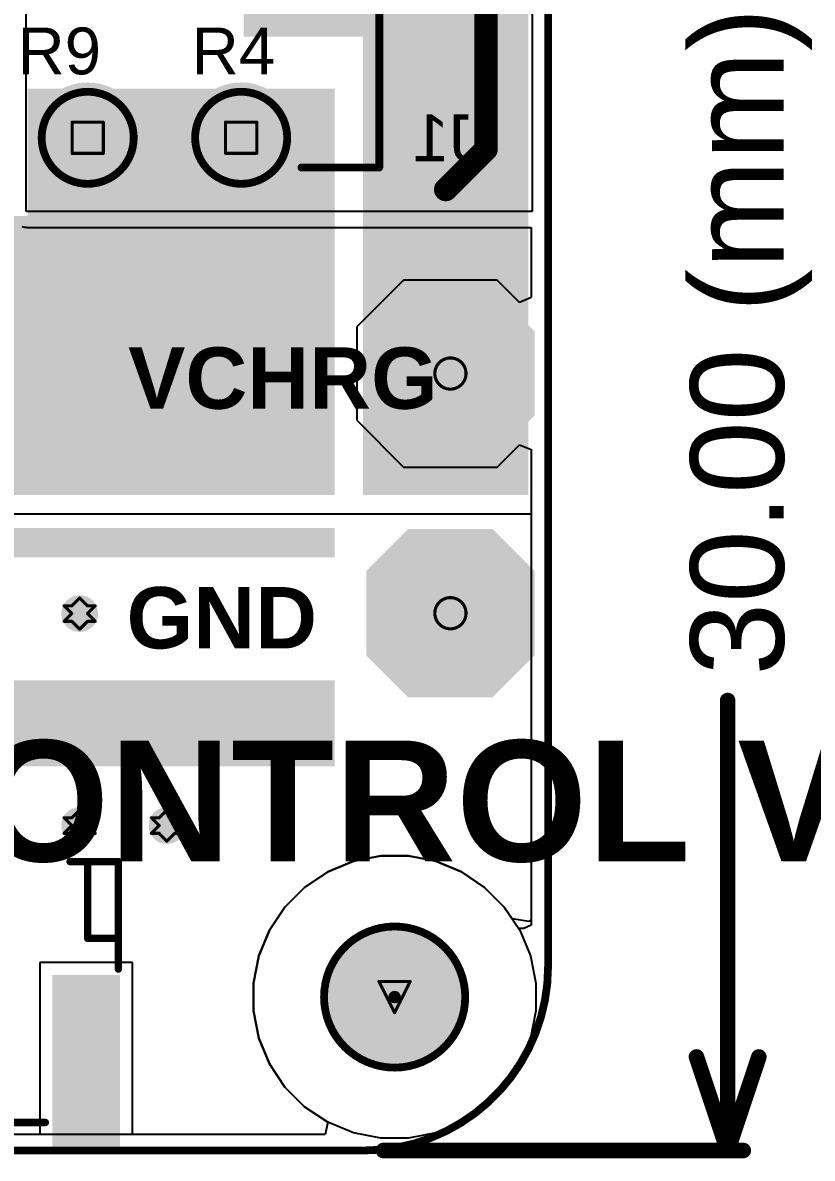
# Model space of a CAD drawing. Header units: inches. Extents: x -3 to 331, y -3 to 61.
# Drawn here: x 13.94 to 26.8, y -2.63 to 15.88 of the extents above; entities that cross this region are included whole.
import ezdxf

# ---------------------------------------------------------------- set-up
doc = ezdxf.new("R2010")
doc.units = ezdxf.units.IN
for name, color, linetype in [('Board Outline', 216, 'Continuous'), ('Bottom Layer', 5, 'Continuous'), ('Bottom Overlay', 54, 'Continuous'), ('Bottom Paste', 16, 'Continuous'), ('Bottom Solder', 6, 'Continuous'), ('Dimension', 6, 'Continuous'), ('Drill Drawing', 1, 'Continuous'), ('Multi-Layer', 9, 'Continuous'), ('Pad Holes', 156, 'Continuous'), ('Top Layer', 1, 'Continuous'), ('Top Overlay', 2, 'Continuous'), ('Top Solder', 216, 'Continuous'), ('Via Holes', 16, 'Continuous')]:
    doc.layers.add(name, color=color, linetype=linetype)
doc.styles.add('Arial', font='', dxfattribs={"height": 0.2})
doc.styles.add('Arial_Bold', font='', dxfattribs={"height": 0.2})
doc.styles.get('Arial').set_extended_font_data('Arial')
doc.styles.get('Arial_Bold').set_extended_font_data('Arial', bold=True)

msp = doc.modelspace()

# ---------------------------------------------------------------- hatches: boundary and pattern name
at = {"layer": 'Bottom Layer'}
h = msp.add_hatch(color=5, dxfattribs=at)
edge = h.paths.add_edge_path()
edge.add_arc((15, 14), 0.8, 0, 360)
h = msp.add_hatch(color=5, dxfattribs=at)
edge = h.paths.add_edge_path()
edge.add_arc((17.5, 14), 0.8, 0, 360)
for points in [[(21.544, 11.429), (20.274, 11.429), (19.639, 10.794), (19.639, 9.524), (20.274, 8.889), (21.544, 8.889), (22.179, 9.524), (22.179, 10.794)], [(21.544, 7.524), (20.274, 7.524), (19.639, 6.889), (19.639, 5.619), (20.274, 4.984), (21.544, 4.984), (22.179, 5.619), (22.179, 6.889)], [(15.475, -2.393), (14.475, -2.393), (14.475, 0.307), (15.475, 0.307)]]:
    msp.add_hatch(color=5, dxfattribs=at).paths.add_polyline_path(points)
h = msp.add_hatch(color=5, dxfattribs=at)
edge = h.paths.add_edge_path()
edge.add_arc((14.869, 6.248), 0.3, 0, 360)
h = msp.add_hatch(color=5, dxfattribs=at)
edge = h.paths.add_edge_path()
edge.add_arc((14.869, 2.794), 0.3, 0, 360)
h = msp.add_hatch(color=5, dxfattribs=at)
edge = h.paths.add_edge_path()
edge.add_arc((16.291, 2.794), 0.3, 0, 360)
at = {"layer": 'Bottom Paste'}
msp.add_hatch(color=16, dxfattribs=at).paths.add_polyline_path([(15.475, -2.393), (14.475, -2.393), (14.475, 0.307), (15.475, 0.307)])
at = {"layer": 'Bottom Solder'}
h = msp.add_hatch(color=6, dxfattribs=at)
edge = h.paths.add_edge_path()
edge.add_arc((15, 14), 0.902, 0, 360)
h = msp.add_hatch(color=6, dxfattribs=at)
edge = h.paths.add_edge_path()
edge.add_arc((17.5, 14), 0.902, 0, 360)
for points in [[(21.595, 11.531), (20.223, 11.531), (19.537, 10.845), (19.537, 9.473), (20.223, 8.787), (21.595, 8.787), (22.281, 9.473), (22.281, 10.845)], [(21.595, 7.626), (20.223, 7.626), (19.537, 6.94), (19.537, 5.568), (20.223, 4.882), (21.595, 4.882), (22.281, 5.568), (22.281, 6.94)], [(15.525, -2.444), (14.424, -2.444), (14.424, 0.358), (15.525, 0.358)]]:
    msp.add_hatch(color=6, dxfattribs=at).paths.add_polyline_path(points)
h = msp.add_hatch(color=6, dxfattribs=at)
edge = h.paths.add_edge_path()
edge.add_arc((20, 0), 0.102, 0, 360)
at = {"layer": 'Multi-Layer'}
h = msp.add_hatch(color=9, dxfattribs=at)
edge = h.paths.add_edge_path()
edge.add_arc((15, 14), 0.8, 0, 360)
h = msp.add_hatch(color=9, dxfattribs=at)
edge = h.paths.add_edge_path()
edge.add_arc((17.5, 14), 0.8, 0, 360)
for points in [[(21.544, 11.429), (20.274, 11.429), (19.639, 10.794), (19.639, 9.524), (20.274, 8.889), (21.544, 8.889), (22.179, 9.524), (22.179, 10.794)], [(21.544, 7.524), (20.274, 7.524), (19.639, 6.889), (19.639, 5.619), (20.274, 4.984), (21.544, 4.984), (22.179, 5.619), (22.179, 6.889)]]:
    msp.add_hatch(color=9, dxfattribs=at).paths.add_polyline_path(points)
at = {"layer": 'Pad Holes'}
h = msp.add_hatch(color=7, dxfattribs=at)
edge = h.paths.add_edge_path()
edge.add_arc((15, 14), 0.5, 0, 360)
h = msp.add_hatch(color=7, dxfattribs=at)
edge = h.paths.add_edge_path()
edge.add_arc((17.5, 14), 0.5, 0, 360)
h = msp.add_hatch(color=7, dxfattribs=at)
edge = h.paths.add_edge_path()
edge.add_arc((20.909, 10.159), 0.508, 0, 360)
h = msp.add_hatch(color=7, dxfattribs=at)
edge = h.paths.add_edge_path()
edge.add_arc((20.909, 6.254), 0.508, 0, 360)
h = msp.add_hatch(color=7, dxfattribs=at)
edge = h.paths.add_edge_path()
edge.add_arc((20, 0), 1.15, 0, 360)
at = {"layer": 'Top Layer'}
for points in [[(17.541, 15.646), (22.179, 15.646), (22.179, 20.353), (17.541, 20.353)], [(19.486, 8.179), (22.179, 8.179), (22.179, 17.931), (19.486, 17.931)], [(14.022, 8.179), (19.025, 8.179), (19.025, 14.8), (14.022, 14.8)], [(-2.235, 8.179), (19.025, 8.179), (19.025, 12.725), (-2.235, 12.725)], [(21.544, 11.429), (20.274, 11.429), (19.639, 10.794), (19.639, 9.524), (20.274, 8.889), (21.544, 8.889), (22.179, 9.524), (22.179, 10.794)], [(21.544, 7.524), (20.274, 7.524), (19.639, 6.889), (19.639, 5.619), (20.274, 4.984), (21.544, 4.984), (22.179, 5.619), (22.179, 6.889)]]:
    msp.add_hatch(color=1, dxfattribs=at).paths.add_polyline_path(points)
h = msp.add_hatch(color=1, dxfattribs=at)
edge = h.paths.add_edge_path()
edge.add_arc((15, 14), 0.8, 0, 360)
h = msp.add_hatch(color=1, dxfattribs=at)
edge = h.paths.add_edge_path()
edge.add_arc((17.5, 14), 0.8, 0, 360)
h = msp.add_hatch(color=1, dxfattribs=at)
edge = h.paths.add_edge_path()
edge.add_arc((14.869, 6.248), 0.3, 0, 360)
h = msp.add_hatch(color=1, dxfattribs=at)
edge = h.paths.add_edge_path()
edge.add_arc((14.869, 2.794), 0.3, 0, 360)
h = msp.add_hatch(color=1, dxfattribs=at)
edge = h.paths.add_edge_path()
edge.add_arc((16.291, 2.794), 0.3, 0, 360)
at = {"layer": 'Top Solder'}
h = msp.add_hatch(color=216, dxfattribs=at)
edge = h.paths.add_edge_path()
edge.add_arc((15, 14), 0.902, 0, 360)
h = msp.add_hatch(color=216, dxfattribs=at)
edge = h.paths.add_edge_path()
edge.add_arc((17.5, 14), 0.902, 0, 360)
for points in [[(21.595, 11.531), (20.223, 11.531), (19.537, 10.845), (19.537, 9.473), (20.223, 8.787), (21.595, 8.787), (22.281, 9.473), (22.281, 10.845)], [(2.057, 7.163), (19.025, 7.163), (19.025, 7.645), (2.057, 7.645)], [(21.595, 7.626), (20.223, 7.626), (19.537, 6.94), (19.537, 5.568), (20.223, 4.882), (21.595, 4.882), (22.281, 5.568), (22.281, 6.94)], [(2.057, 3.759), (19.025, 3.759), (19.025, 5.162), (2.057, 5.162)]]:
    msp.add_hatch(color=216, dxfattribs=at).paths.add_polyline_path(points)
h = msp.add_hatch(color=216, dxfattribs=at)
edge = h.paths.add_edge_path()
edge.add_arc((20, 0), 0.102, 0, 360)
at = {"layer": 'Via Holes'}
h = msp.add_hatch(color=7, dxfattribs=at)
edge = h.paths.add_edge_path()
edge.add_arc((14.869, 6.248), 0.15, 0, 360)
h = msp.add_hatch(color=7, dxfattribs=at)
edge = h.paths.add_edge_path()
edge.add_arc((14.869, 2.794), 0.15, 0, 360)
h = msp.add_hatch(color=7, dxfattribs=at)
edge = h.paths.add_edge_path()
edge.add_arc((16.291, 2.794), 0.15, 0, 360)

# ---------------------------------------------------------------- linework, layer by layer
at = {"layer": 'Board Outline'}
for points in [[(22.5, 0.5, 0.127, 0.127, 0), (22.5, 24.5, 0.127, 0.127, 0)], [(22.5, 0.5, 0.127, 0.127, -0.414214), (19.5, -2.5, 0.127, 0.127, 0)], [(0.5, -2.5, 0.127, 0.127, 0), (19.5, -2.5, 0.127, 0.127, 0)]]:
    msp.add_lwpolyline(points, format="xyseb", dxfattribs=at)
for points in [[(15.75, 14, 0.127, 0.127, 1), (14.25, 14, 0.127, 0.127, 1)], [(18.25, 14, 0.127, 0.127, 1), (16.75, 14, 0.127, 0.127, 1)], [(14.218, 14, 0.0635, 0.0635, 1), (14.282, 14, 0.0635, 0.0635, 1)], [(15.718, 14, 0.0635, 0.0635, 1), (15.782, 14, 0.0635, 0.0635, 1)], [(16.718, 14, 0.0635, 0.0635, 1), (16.782, 14, 0.0635, 0.0635, 1)], [(18.218, 14, 0.0635, 0.0635, 1), (18.282, 14, 0.0635, 0.0635, 1)], [(21.15, 0, 0.127, 0.127, 1), (18.85, 0, 0.127, 0.127, 1)], [(22.468, 0.5, 0.0635, 0.0635, 1), (22.532, 0.5, 0.0635, 0.0635, 1)], [(22.468, 0.5, 0.0635, 0.0635, 1), (22.532, 0.5, 0.0635, 0.0635, 1)], [(18.818, 0, 0.0635, 0.0635, 1), (18.882, 0, 0.0635, 0.0635, 1)], [(21.118, 0, 0.0635, 0.0635, 1), (21.182, 0, 0.0635, 0.0635, 1)], [(19.468, -2.5, 0.0635, 0.0635, 1), (19.532, -2.5, 0.0635, 0.0635, 1)], [(19.468, -2.5, 0.0635, 0.0635, 1), (19.532, -2.5, 0.0635, 0.0635, 1)]]:
    msp.add_lwpolyline(points, format="xyseb", close=True, dxfattribs=at)
at = {"layer": 'Bottom Layer'}
for p, q in [((22.241, 24.5), (22.241, 12.797)), ((13.995, 13.757), (13.995, 19.507)), ((13.995, 12.822), (13.995, 13.757)), ((14, 12.801), (13.995, 12.822)), ((14.021, 12.797), (14, 12.801)), ((22.241, 12.797), (14.021, 12.797)), ((13.926, 12.557), (13.949, 12.547)), ((13.949, 12.547), (13.97, 12.543)), ((13.97, 12.543), (13.996, 12.543)), ((13.996, 12.543), (14.021, 12.538)), ((14.021, 12.538), (22.223, 12.538)), ((22.223, 12.538), (22.223, 11.396)), ((20.147, 11.683), (19.385, 10.921)), ((21.671, 11.683), (20.147, 11.683)), ((22.036, 11.318), (21.671, 11.683)), ((22.223, 11.396), (22.036, 11.318)), ((19.385, 10.921), (19.385, 9.397)), ((19.385, 9.397), (20.147, 8.635)), ((21.671, 8.635), (22.036, 9)), ((22.036, 9), (22.223, 8.922)), ((22.223, 8.922), (22.223, 1.284)), ((20.147, 8.635), (21.671, 8.635)), ((19.329, 2.212), (19.773, 2.3)), ((19.773, 2.3), (19.329, 2.212)), ((19.773, 2.3), (20, 2.3)), ((20.227, 2.3), (19.773, 2.3)), ((20, 2.3), (20.227, 2.3)), ((20.227, 2.3), (20.671, 2.212)), ((20.671, 2.212), (20.227, 2.3)), ((18.534, 1.787), (18.911, 2.038)), ((18.911, 2.038), (18.534, 1.787)), ((18.911, 2.038), (19.329, 2.212)), ((19.329, 2.212), (18.911, 2.038)), ((20.671, 2.212), (21.089, 2.038)), ((21.089, 2.038), (20.671, 2.212)), ((21.089, 2.038), (21.466, 1.787)), ((21.466, 1.787), (21.089, 2.038)), ((18.213, 1.466), (18.534, 1.787)), ((18.534, 1.787), (18.213, 1.466)), ((21.466, 1.787), (21.787, 1.466)), ((21.787, 1.466), (21.466, 1.787)), ((17.962, 1.089), (18.213, 1.466)), ((18.213, 1.466), (17.962, 1.089)), ((21.787, 1.466), (22.038, 1.089)), ((22.02, 1.116), (21.787, 1.466)), ((22.105, 1.118), (22.02, 1.116)), ((22.223, 1.17), (22.105, 1.118)), ((22.223, 1.284), (22.223, 1.17)), ((17.788, 0.671), (17.962, 1.089)), ((17.962, 1.089), (17.788, 0.671)), ((22.038, 1.089), (22.212, 0.671)), ((15.729, 0.561), (14.221, 0.561)), ((14.221, 0.561), (14.221, -2.241)), ((15.729, -2.241), (15.729, 0.561)), ((17.7, 0.227), (17.788, 0.671)), ((17.788, 0.671), (17.7, 0.227)), ((22.212, 0.671), (22.3, 0.227)), ((17.7, 0), (17.7, 0.227)), ((17.7, 0.227), (17.7, -0.227)), ((22.3, 0.227), (22.3, 0)), ((17.7, -0.227), (17.7, 0)), ((22.3, 0), (22.3, -0.227)), ((17.788, -0.671), (17.7, -0.227)), ((17.7, -0.227), (17.788, -0.671)), ((22.3, -0.227), (22.212, -0.671)), ((17.962, -1.089), (17.788, -0.671)), ((17.788, -0.671), (17.962, -1.089)), ((22.212, -0.671), (22.038, -1.089)), ((18.213, -1.466), (17.962, -1.089)), ((17.962, -1.089), (18.213, -1.466)), ((22.038, -1.089), (21.787, -1.466)), ((18.534, -1.787), (18.213, -1.466)), ((18.213, -1.466), (18.534, -1.787)), ((21.787, -1.466), (21.466, -1.787)), ((18.911, -2.038), (18.534, -1.787)), ((18.534, -1.787), (18.911, -2.038)), ((21.466, -1.787), (21.089, -2.038)), ((18.911, -2.038), (18.869, -2.241)), ((19.329, -2.212), (18.911, -2.038)), ((19.773, -2.3), (19.329, -2.212)), ((20.671, -2.212), (20.227, -2.3)), ((21.089, -2.038), (20.671, -2.212)), ((14.221, -2.241), (5.779, -2.241)), ((18.869, -2.241), (15.729, -2.241)), ((20, -2.3), (19.773, -2.3)), ((20, -2.3), (20, -2.3)), ((20.227, -2.3), (20, -2.3))]:
    msp.add_line(p, q, dxfattribs=at)
at = {"layer": 'Bottom Overlay'}
for points in [[(19.75, 13.516, 0.127, 0.127, 0), (19.75, 16.711, 0.127, 0.127, 0)], [(18.482, 13.516, 0.127, 0.127, 0), (19.75, 13.516, 0.127, 0.127, 0)], [(14.713, 2.206, 0.12, 0.12, 0), (15.5, 2.206, 0.12, 0.12, 0)], [(15, 0.956, 0.12, 0.12, 0), (15, 2.206, 0.12, 0.12, 0)], [(15.5, 0.456, 0.12, 0.12, 0), (15.5, 2.206, 0.12, 0.12, 0)], [(15, 0.956, 0.12, 0.12, 0), (15.463, 0.956, 0.12, 0.12, 0)], [(10.45, -2.044, 0.12, 0.12, 0), (14.31, -2.044, 0.12, 0.12, 0)]]:
    msp.add_lwpolyline(points, format="xyseb", dxfattribs=at)
for points in [[(18.45, 13.516, 0.0635, 0.0635, 1), (18.514, 13.516, 0.0635, 0.0635, 1)], [(19.718, 13.516, 0.0635, 0.0635, 1), (19.782, 13.516, 0.0635, 0.0635, 1)], [(19.718, 13.516, 0.0635, 0.0635, 1), (19.782, 13.516, 0.0635, 0.0635, 1)], [(14.683, 2.206, 0.06, 0.06, 1), (14.743, 2.206, 0.06, 0.06, 1)], [(14.97, 2.206, 0.06, 0.06, 1), (15.03, 2.206, 0.06, 0.06, 1)], [(15.47, 2.206, 0.06, 0.06, 1), (15.53, 2.206, 0.06, 0.06, 1)], [(15.47, 2.206, 0.06, 0.06, 1), (15.53, 2.206, 0.06, 0.06, 1)], [(14.97, 0.956, 0.06, 0.06, 1), (15.03, 0.956, 0.06, 0.06, 1)], [(14.97, 0.956, 0.06, 0.06, 1), (15.03, 0.956, 0.06, 0.06, 1)], [(15.433, 0.956, 0.06, 0.06, 1), (15.493, 0.956, 0.06, 0.06, 1)], [(15.47, 0.456, 0.06, 0.06, 1), (15.53, 0.456, 0.06, 0.06, 1)], [(14.28, -2.044, 0.06, 0.06, 1), (14.34, -2.044, 0.06, 0.06, 1)]]:
    msp.add_lwpolyline(points, format="xyseb", close=True, dxfattribs=at)
at = {"layer": 'Dimension'}
for points in [[(25.425, -2.5, 0.254, 0.254, 0), (25.425, 4.831, 0.254, 0.254, 0)], [(24.917, -0.976, 0.254, 0.254, 0), (25.425, -2.5, 0.254, 0.254, 0)], [(25.425, -2.5, 0.254, 0.254, 0), (25.933, -0.976, 0.254, 0.254, 0)], [(19.817, -2.5, 0.254, 0.254, 0), (25.679, -2.5, 0.254, 0.254, 0)]]:
    msp.add_lwpolyline(points, format="xyseb", dxfattribs=at)
for points in [[(25.362, 4.831, 0.127, 0.127, 1), (25.489, 4.831, 0.127, 0.127, 1)], [(24.854, -0.976, 0.127, 0.127, 1), (24.981, -0.976, 0.127, 0.127, 1)], [(25.87, -0.976, 0.127, 0.127, 1), (25.997, -0.976, 0.127, 0.127, 1)], [(19.754, -2.5, 0.127, 0.127, 1), (19.881, -2.5, 0.127, 0.127, 1)], [(25.362, -2.5, 0.127, 0.127, 1), (25.489, -2.5, 0.127, 0.127, 1)], [(25.362, -2.5, 0.127, 0.127, 1), (25.489, -2.5, 0.127, 0.127, 1)], [(25.362, -2.5, 0.127, 0.127, 1), (25.489, -2.5, 0.127, 0.127, 1)], [(25.616, -2.5, 0.127, 0.127, 1), (25.743, -2.5, 0.127, 0.127, 1)]]:
    msp.add_lwpolyline(points, format="xyseb", close=True, dxfattribs=at)
at = {"layer": 'Drill Drawing'}
for points in [[(14.746, 14.254, 0.0508, 0.0508, 0), (15.254, 14.254, 0.0508, 0.0508, 0)], [(14.746, 13.746, 0.0508, 0.0508, 0), (14.746, 14.254, 0.0508, 0.0508, 0)], [(15.254, 13.746, 0.0508, 0.0508, 0), (15.254, 14.254, 0.0508, 0.0508, 0)], [(17.246, 14.254, 0.0508, 0.0508, 0), (17.754, 14.254, 0.0508, 0.0508, 0)], [(17.246, 13.746, 0.0508, 0.0508, 0), (17.246, 14.254, 0.0508, 0.0508, 0)], [(17.754, 13.746, 0.0508, 0.0508, 0), (17.754, 14.254, 0.0508, 0.0508, 0)], [(14.746, 13.746, 0.0508, 0.0508, 0), (15.254, 13.746, 0.0508, 0.0508, 0)], [(17.246, 13.746, 0.0508, 0.0508, 0), (17.754, 13.746, 0.0508, 0.0508, 0)], [(14.742, 6.375, 0.0508, 0.0508, 0), (14.869, 6.502, 0.0508, 0.0508, 0)], [(14.869, 6.502, 0.0508, 0.0508, 0), (14.996, 6.375, 0.0508, 0.0508, 0)], [(14.615, 6.375, 0.0508, 0.0508, 0), (14.742, 6.248, 0.0508, 0.0508, 0)], [(14.615, 6.375, 0.0508, 0.0508, 0), (14.742, 6.375, 0.0508, 0.0508, 0)], [(14.996, 6.375, 0.0508, 0.0508, 0), (15.123, 6.375, 0.0508, 0.0508, 0)], [(14.996, 6.248, 0.0508, 0.0508, 0), (15.123, 6.375, 0.0508, 0.0508, 0)], [(14.615, 6.121, 0.0508, 0.0508, 0), (14.742, 6.248, 0.0508, 0.0508, 0)], [(14.615, 6.121, 0.0508, 0.0508, 0), (14.742, 6.121, 0.0508, 0.0508, 0)], [(14.742, 6.121, 0.0508, 0.0508, 0), (14.869, 5.994, 0.0508, 0.0508, 0)], [(14.869, 5.994, 0.0508, 0.0508, 0), (14.996, 6.121, 0.0508, 0.0508, 0)], [(14.996, 6.248, 0.0508, 0.0508, 0), (15.123, 6.121, 0.0508, 0.0508, 0)], [(14.996, 6.121, 0.0508, 0.0508, 0), (15.123, 6.121, 0.0508, 0.0508, 0)], [(14.742, 2.921, 0.0508, 0.0508, 0), (14.869, 3.048, 0.0508, 0.0508, 0)], [(14.869, 3.048, 0.0508, 0.0508, 0), (14.996, 2.921, 0.0508, 0.0508, 0)], [(16.164, 2.921, 0.0508, 0.0508, 0), (16.291, 3.048, 0.0508, 0.0508, 0)], [(16.291, 3.048, 0.0508, 0.0508, 0), (16.418, 2.921, 0.0508, 0.0508, 0)], [(14.615, 2.921, 0.0508, 0.0508, 0), (14.742, 2.794, 0.0508, 0.0508, 0)], [(14.615, 2.921, 0.0508, 0.0508, 0), (14.742, 2.921, 0.0508, 0.0508, 0)], [(14.615, 2.667, 0.0508, 0.0508, 0), (14.742, 2.794, 0.0508, 0.0508, 0)], [(14.996, 2.921, 0.0508, 0.0508, 0), (15.123, 2.921, 0.0508, 0.0508, 0)], [(14.996, 2.794, 0.0508, 0.0508, 0), (15.123, 2.921, 0.0508, 0.0508, 0)], [(14.996, 2.794, 0.0508, 0.0508, 0), (15.123, 2.667, 0.0508, 0.0508, 0)], [(16.037, 2.921, 0.0508, 0.0508, 0), (16.164, 2.794, 0.0508, 0.0508, 0)], [(16.037, 2.921, 0.0508, 0.0508, 0), (16.164, 2.921, 0.0508, 0.0508, 0)], [(16.037, 2.667, 0.0508, 0.0508, 0), (16.164, 2.794, 0.0508, 0.0508, 0)], [(16.418, 2.921, 0.0508, 0.0508, 0), (16.545, 2.921, 0.0508, 0.0508, 0)], [(16.418, 2.794, 0.0508, 0.0508, 0), (16.545, 2.921, 0.0508, 0.0508, 0)], [(16.418, 2.794, 0.0508, 0.0508, 0), (16.545, 2.667, 0.0508, 0.0508, 0)], [(14.615, 2.667, 0.0508, 0.0508, 0), (14.742, 2.667, 0.0508, 0.0508, 0)], [(14.742, 2.667, 0.0508, 0.0508, 0), (14.869, 2.54, 0.0508, 0.0508, 0)], [(14.869, 2.54, 0.0508, 0.0508, 0), (14.996, 2.667, 0.0508, 0.0508, 0)], [(14.996, 2.667, 0.0508, 0.0508, 0), (15.123, 2.667, 0.0508, 0.0508, 0)], [(16.037, 2.667, 0.0508, 0.0508, 0), (16.164, 2.667, 0.0508, 0.0508, 0)], [(16.164, 2.667, 0.0508, 0.0508, 0), (16.291, 2.54, 0.0508, 0.0508, 0)], [(16.291, 2.54, 0.0508, 0.0508, 0), (16.418, 2.667, 0.0508, 0.0508, 0)], [(16.418, 2.667, 0.0508, 0.0508, 0), (16.545, 2.667, 0.0508, 0.0508, 0)], [(19.746, 0.254, 0.0508, 0.0508, 0), (20.254, 0.254, 0.0508, 0.0508, 0)], [(19.746, 0.254, 0.0508, 0.0508, 0), (20, -0.254, 0.0508, 0.0508, 0)], [(20, -0.254, 0.0508, 0.0508, 0), (20.254, 0.254, 0.0508, 0.0508, 0)]]:
    msp.add_lwpolyline(points, format="xyseb", dxfattribs=at)
for points in [[(14.733, 14.254, 0.0254, 0.0254, 1), (14.759, 14.254, 0.0254, 0.0254, 1)], [(14.733, 14.254, 0.0254, 0.0254, 1), (14.759, 14.254, 0.0254, 0.0254, 1)], [(15.241, 14.254, 0.0254, 0.0254, 1), (15.267, 14.254, 0.0254, 0.0254, 1)], [(15.241, 14.254, 0.0254, 0.0254, 1), (15.267, 14.254, 0.0254, 0.0254, 1)], [(17.233, 14.254, 0.0254, 0.0254, 1), (17.259, 14.254, 0.0254, 0.0254, 1)], [(17.233, 14.254, 0.0254, 0.0254, 1), (17.259, 14.254, 0.0254, 0.0254, 1)], [(17.741, 14.254, 0.0254, 0.0254, 1), (17.767, 14.254, 0.0254, 0.0254, 1)], [(17.741, 14.254, 0.0254, 0.0254, 1), (17.767, 14.254, 0.0254, 0.0254, 1)], [(14.733, 13.746, 0.0254, 0.0254, 1), (14.759, 13.746, 0.0254, 0.0254, 1)], [(14.733, 13.746, 0.0254, 0.0254, 1), (14.759, 13.746, 0.0254, 0.0254, 1)], [(15.241, 13.746, 0.0254, 0.0254, 1), (15.267, 13.746, 0.0254, 0.0254, 1)], [(15.241, 13.746, 0.0254, 0.0254, 1), (15.267, 13.746, 0.0254, 0.0254, 1)], [(17.233, 13.746, 0.0254, 0.0254, 1), (17.259, 13.746, 0.0254, 0.0254, 1)], [(17.233, 13.746, 0.0254, 0.0254, 1), (17.259, 13.746, 0.0254, 0.0254, 1)], [(17.741, 13.746, 0.0254, 0.0254, 1), (17.767, 13.746, 0.0254, 0.0254, 1)], [(17.741, 13.746, 0.0254, 0.0254, 1), (17.767, 13.746, 0.0254, 0.0254, 1)], [(21.163, 10.159, 0.0508, 0.0508, 1), (20.655, 10.159, 0.0508, 0.0508, 1)], [(20.642, 10.159, 0.0254, 0.0254, 1), (20.668, 10.159, 0.0254, 0.0254, 1)], [(21.15, 10.159, 0.0254, 0.0254, 1), (21.176, 10.159, 0.0254, 0.0254, 1)], [(14.856, 6.502, 0.0254, 0.0254, 1), (14.881, 6.502, 0.0254, 0.0254, 1)], [(14.856, 6.502, 0.0254, 0.0254, 1), (14.881, 6.502, 0.0254, 0.0254, 1)], [(21.163, 6.254, 0.0508, 0.0508, 1), (20.655, 6.254, 0.0508, 0.0508, 1)], [(14.602, 6.375, 0.0254, 0.0254, 1), (14.627, 6.375, 0.0254, 0.0254, 1)], [(14.602, 6.375, 0.0254, 0.0254, 1), (14.627, 6.375, 0.0254, 0.0254, 1)], [(14.729, 6.375, 0.0254, 0.0254, 1), (14.754, 6.375, 0.0254, 0.0254, 1)], [(14.729, 6.375, 0.0254, 0.0254, 1), (14.754, 6.375, 0.0254, 0.0254, 1)], [(14.983, 6.375, 0.0254, 0.0254, 1), (15.008, 6.375, 0.0254, 0.0254, 1)], [(14.983, 6.375, 0.0254, 0.0254, 1), (15.008, 6.375, 0.0254, 0.0254, 1)], [(15.11, 6.375, 0.0254, 0.0254, 1), (15.135, 6.375, 0.0254, 0.0254, 1)], [(15.11, 6.375, 0.0254, 0.0254, 1), (15.135, 6.375, 0.0254, 0.0254, 1)], [(14.602, 6.121, 0.0254, 0.0254, 1), (14.627, 6.121, 0.0254, 0.0254, 1)], [(14.602, 6.121, 0.0254, 0.0254, 1), (14.627, 6.121, 0.0254, 0.0254, 1)], [(14.729, 6.248, 0.0254, 0.0254, 1), (14.754, 6.248, 0.0254, 0.0254, 1)], [(14.729, 6.248, 0.0254, 0.0254, 1), (14.754, 6.248, 0.0254, 0.0254, 1)], [(14.729, 6.121, 0.0254, 0.0254, 1), (14.754, 6.121, 0.0254, 0.0254, 1)], [(14.729, 6.121, 0.0254, 0.0254, 1), (14.754, 6.121, 0.0254, 0.0254, 1)], [(14.983, 6.248, 0.0254, 0.0254, 1), (15.008, 6.248, 0.0254, 0.0254, 1)], [(14.983, 6.248, 0.0254, 0.0254, 1), (15.008, 6.248, 0.0254, 0.0254, 1)], [(14.983, 6.121, 0.0254, 0.0254, 1), (15.008, 6.121, 0.0254, 0.0254, 1)], [(14.983, 6.121, 0.0254, 0.0254, 1), (15.008, 6.121, 0.0254, 0.0254, 1)], [(15.11, 6.121, 0.0254, 0.0254, 1), (15.135, 6.121, 0.0254, 0.0254, 1)], [(15.11, 6.121, 0.0254, 0.0254, 1), (15.135, 6.121, 0.0254, 0.0254, 1)], [(20.642, 6.254, 0.0254, 0.0254, 1), (20.668, 6.254, 0.0254, 0.0254, 1)], [(21.15, 6.254, 0.0254, 0.0254, 1), (21.176, 6.254, 0.0254, 0.0254, 1)], [(14.856, 5.994, 0.0254, 0.0254, 1), (14.881, 5.994, 0.0254, 0.0254, 1)], [(14.856, 5.994, 0.0254, 0.0254, 1), (14.881, 5.994, 0.0254, 0.0254, 1)], [(14.856, 3.048, 0.0254, 0.0254, 1), (14.881, 3.048, 0.0254, 0.0254, 1)], [(14.856, 3.048, 0.0254, 0.0254, 1), (14.881, 3.048, 0.0254, 0.0254, 1)], [(16.278, 3.048, 0.0254, 0.0254, 1), (16.304, 3.048, 0.0254, 0.0254, 1)], [(16.278, 3.048, 0.0254, 0.0254, 1), (16.304, 3.048, 0.0254, 0.0254, 1)], [(14.602, 2.921, 0.0254, 0.0254, 1), (14.627, 2.921, 0.0254, 0.0254, 1)], [(14.602, 2.921, 0.0254, 0.0254, 1), (14.627, 2.921, 0.0254, 0.0254, 1)], [(14.729, 2.921, 0.0254, 0.0254, 1), (14.754, 2.921, 0.0254, 0.0254, 1)], [(14.729, 2.921, 0.0254, 0.0254, 1), (14.754, 2.921, 0.0254, 0.0254, 1)], [(14.729, 2.794, 0.0254, 0.0254, 1), (14.754, 2.794, 0.0254, 0.0254, 1)], [(14.729, 2.794, 0.0254, 0.0254, 1), (14.754, 2.794, 0.0254, 0.0254, 1)], [(14.983, 2.921, 0.0254, 0.0254, 1), (15.008, 2.921, 0.0254, 0.0254, 1)], [(14.983, 2.921, 0.0254, 0.0254, 1), (15.008, 2.921, 0.0254, 0.0254, 1)], [(14.983, 2.794, 0.0254, 0.0254, 1), (15.008, 2.794, 0.0254, 0.0254, 1)], [(14.983, 2.794, 0.0254, 0.0254, 1), (15.008, 2.794, 0.0254, 0.0254, 1)], [(15.11, 2.921, 0.0254, 0.0254, 1), (15.135, 2.921, 0.0254, 0.0254, 1)], [(15.11, 2.921, 0.0254, 0.0254, 1), (15.135, 2.921, 0.0254, 0.0254, 1)], [(16.024, 2.921, 0.0254, 0.0254, 1), (16.05, 2.921, 0.0254, 0.0254, 1)], [(16.024, 2.921, 0.0254, 0.0254, 1), (16.05, 2.921, 0.0254, 0.0254, 1)], [(16.151, 2.921, 0.0254, 0.0254, 1), (16.177, 2.921, 0.0254, 0.0254, 1)], [(16.151, 2.921, 0.0254, 0.0254, 1), (16.177, 2.921, 0.0254, 0.0254, 1)], [(16.151, 2.794, 0.0254, 0.0254, 1), (16.177, 2.794, 0.0254, 0.0254, 1)], [(16.151, 2.794, 0.0254, 0.0254, 1), (16.177, 2.794, 0.0254, 0.0254, 1)], [(16.405, 2.921, 0.0254, 0.0254, 1), (16.431, 2.921, 0.0254, 0.0254, 1)], [(16.405, 2.921, 0.0254, 0.0254, 1), (16.431, 2.921, 0.0254, 0.0254, 1)], [(16.405, 2.794, 0.0254, 0.0254, 1), (16.431, 2.794, 0.0254, 0.0254, 1)], [(16.405, 2.794, 0.0254, 0.0254, 1), (16.431, 2.794, 0.0254, 0.0254, 1)], [(16.532, 2.921, 0.0254, 0.0254, 1), (16.558, 2.921, 0.0254, 0.0254, 1)], [(16.532, 2.921, 0.0254, 0.0254, 1), (16.558, 2.921, 0.0254, 0.0254, 1)], [(14.602, 2.667, 0.0254, 0.0254, 1), (14.627, 2.667, 0.0254, 0.0254, 1)], [(14.602, 2.667, 0.0254, 0.0254, 1), (14.627, 2.667, 0.0254, 0.0254, 1)], [(14.729, 2.667, 0.0254, 0.0254, 1), (14.754, 2.667, 0.0254, 0.0254, 1)], [(14.729, 2.667, 0.0254, 0.0254, 1), (14.754, 2.667, 0.0254, 0.0254, 1)], [(14.983, 2.667, 0.0254, 0.0254, 1), (15.008, 2.667, 0.0254, 0.0254, 1)], [(14.983, 2.667, 0.0254, 0.0254, 1), (15.008, 2.667, 0.0254, 0.0254, 1)], [(15.11, 2.667, 0.0254, 0.0254, 1), (15.135, 2.667, 0.0254, 0.0254, 1)], [(15.11, 2.667, 0.0254, 0.0254, 1), (15.135, 2.667, 0.0254, 0.0254, 1)], [(16.024, 2.667, 0.0254, 0.0254, 1), (16.05, 2.667, 0.0254, 0.0254, 1)], [(16.024, 2.667, 0.0254, 0.0254, 1), (16.05, 2.667, 0.0254, 0.0254, 1)], [(16.151, 2.667, 0.0254, 0.0254, 1), (16.177, 2.667, 0.0254, 0.0254, 1)], [(16.151, 2.667, 0.0254, 0.0254, 1), (16.177, 2.667, 0.0254, 0.0254, 1)], [(16.405, 2.667, 0.0254, 0.0254, 1), (16.431, 2.667, 0.0254, 0.0254, 1)], [(16.405, 2.667, 0.0254, 0.0254, 1), (16.431, 2.667, 0.0254, 0.0254, 1)], [(16.532, 2.667, 0.0254, 0.0254, 1), (16.558, 2.667, 0.0254, 0.0254, 1)], [(16.532, 2.667, 0.0254, 0.0254, 1), (16.558, 2.667, 0.0254, 0.0254, 1)], [(14.856, 2.54, 0.0254, 0.0254, 1), (14.881, 2.54, 0.0254, 0.0254, 1)], [(14.856, 2.54, 0.0254, 0.0254, 1), (14.881, 2.54, 0.0254, 0.0254, 1)], [(16.278, 2.54, 0.0254, 0.0254, 1), (16.304, 2.54, 0.0254, 0.0254, 1)], [(16.278, 2.54, 0.0254, 0.0254, 1), (16.304, 2.54, 0.0254, 0.0254, 1)], [(19.733, 0.254, 0.0254, 0.0254, 1), (19.759, 0.254, 0.0254, 0.0254, 1)], [(19.733, 0.254, 0.0254, 0.0254, 1), (19.759, 0.254, 0.0254, 0.0254, 1)], [(20.241, 0.254, 0.0254, 0.0254, 1), (20.267, 0.254, 0.0254, 0.0254, 1)], [(20.241, 0.254, 0.0254, 0.0254, 1), (20.267, 0.254, 0.0254, 0.0254, 1)], [(19.987, -0.254, 0.0254, 0.0254, 1), (20.013, -0.254, 0.0254, 0.0254, 1)], [(19.987, -0.254, 0.0254, 0.0254, 1), (20.013, -0.254, 0.0254, 0.0254, 1)]]:
    msp.add_lwpolyline(points, format="xyseb", close=True, dxfattribs=at)
at = {"layer": 'Top Layer'}
for p, q in [((-2.235, 7.874), (22.225, 7.874)), ((22.225, 7.874), (22.225, 1.263)), ((19.329, 2.212), (19.773, 2.3)), ((19.773, 2.3), (19.329, 2.212)), ((19.773, 2.3), (20, 2.3)), ((20.227, 2.3), (19.773, 2.3)), ((20, 2.3), (20.227, 2.3)), ((20.227, 2.3), (20.671, 2.212)), ((20.671, 2.212), (20.227, 2.3)), ((18.534, 1.787), (18.911, 2.038)), ((18.911, 2.038), (18.534, 1.787)), ((18.911, 2.038), (19.329, 2.212)), ((19.329, 2.212), (18.911, 2.038)), ((20.671, 2.212), (21.089, 2.038)), ((21.089, 2.038), (20.671, 2.212)), ((21.089, 2.038), (21.466, 1.787)), ((21.466, 1.787), (21.089, 2.038)), ((18.213, 1.466), (18.534, 1.787)), ((18.534, 1.787), (18.213, 1.466)), ((21.466, 1.787), (21.787, 1.466)), ((21.787, 1.466), (21.466, 1.787)), ((17.962, 1.089), (18.213, 1.466)), ((18.213, 1.466), (17.962, 1.089)), ((21.787, 1.466), (22.038, 1.089)), ((21.916, 1.272), (21.787, 1.466)), ((22.187, 1.232), (21.916, 1.272)), ((22.225, 1.263), (22.187, 1.232)), ((17.788, 0.671), (17.962, 1.089)), ((17.962, 1.089), (17.788, 0.671)), ((22.038, 1.089), (22.212, 0.671)), ((17.7, 0.227), (17.788, 0.671)), ((17.788, 0.671), (17.7, 0.227)), ((22.212, 0.671), (22.3, 0.227)), ((17.7, 0), (17.7, 0.227)), ((17.7, 0.227), (17.7, -0.227)), ((22.3, 0.227), (22.3, 0)), ((17.7, -0.227), (17.7, 0)), ((22.3, 0), (22.3, -0.227)), ((17.788, -0.671), (17.7, -0.227)), ((17.7, -0.227), (17.788, -0.671)), ((22.3, -0.227), (22.212, -0.671)), ((17.962, -1.089), (17.788, -0.671)), ((17.788, -0.671), (17.962, -1.089)), ((22.212, -0.671), (22.038, -1.089)), ((18.213, -1.466), (17.962, -1.089)), ((17.962, -1.089), (18.213, -1.466)), ((22.038, -1.089), (21.787, -1.466)), ((18.534, -1.787), (18.213, -1.466)), ((18.213, -1.466), (18.534, -1.787)), ((21.787, -1.466), (21.466, -1.787)), ((18.911, -2.038), (18.534, -1.787)), ((18.534, -1.787), (18.911, -2.038)), ((21.466, -1.787), (21.089, -2.038)), ((18.911, -2.038), (18.869, -2.241)), ((19.329, -2.212), (18.911, -2.038)), ((19.773, -2.3), (19.329, -2.212)), ((20.671, -2.212), (20.227, -2.3)), ((21.089, -2.038), (20.671, -2.212)), ((18.869, -2.241), (1.131, -2.241)), ((20, -2.3), (19.773, -2.3)), ((20, -2.3), (20, -2.3)), ((20.227, -2.3), (20, -2.3))]:
    msp.add_line(p, q, dxfattribs=at)
for points in [[(21.488, 13.812, 0.381, 0.381, 0), (21.488, 18, 0.381, 0.381, 0)], [(20.833, 13.157, 0.381, 0.381, 0), (21.488, 13.812, 0.381, 0.381, 0)]]:
    msp.add_lwpolyline(points, format="xyseb", dxfattribs=at)
for points in [[(21.393, 13.812, 0.191, 0.191, 1), (21.584, 13.812, 0.191, 0.191, 1)], [(21.393, 13.812, 0.191, 0.191, 1), (21.584, 13.812, 0.191, 0.191, 1)], [(20.737, 13.157, 0.191, 0.191, 1), (20.928, 13.157, 0.191, 0.191, 1)]]:
    msp.add_lwpolyline(points, format="xyseb", close=True, dxfattribs=at)

# ---------------------------------------------------------------- texts
at = {"layer": 'Bottom Overlay', "style": 'Arial', "text_generation_flag": 2}
msp.add_text('J1', height=0.762, dxfattribs=at).set_placement((21.417, 13.619))
at = {"layer": 'Dimension', "style": 'Arial'}
msp.add_text('30.00 (mm)', height=1.524, rotation=90, dxfattribs=at).set_placement((26.34, 5.238))
at = {"layer": 'Top Overlay'}
for s, height, style, p in [('R9', 0.762, 'Arial', (13.857, 15.034)), ('R4', 0.762, 'Arial', (16.693, 15.034)), ('VCHRG', 1, 'Arial_Bold', (15.659, 9.585))]:
    msp.add_text(s, height=height, dxfattribs=dict(at, style=style)).set_placement(p)
at = {"layer": 'Top Overlay', "style": 'Arial_Bold'}
for s, height, p in [('GND', 1, (15.633, 5.68)), ('CHARGE CONTROL V.2.0.0', 1.968, (-1.448, 2.212))]:
    msp.add_text(s, height=height, rotation=360, dxfattribs=at).set_placement(p)

doc.saveas('drawing.dxf')
